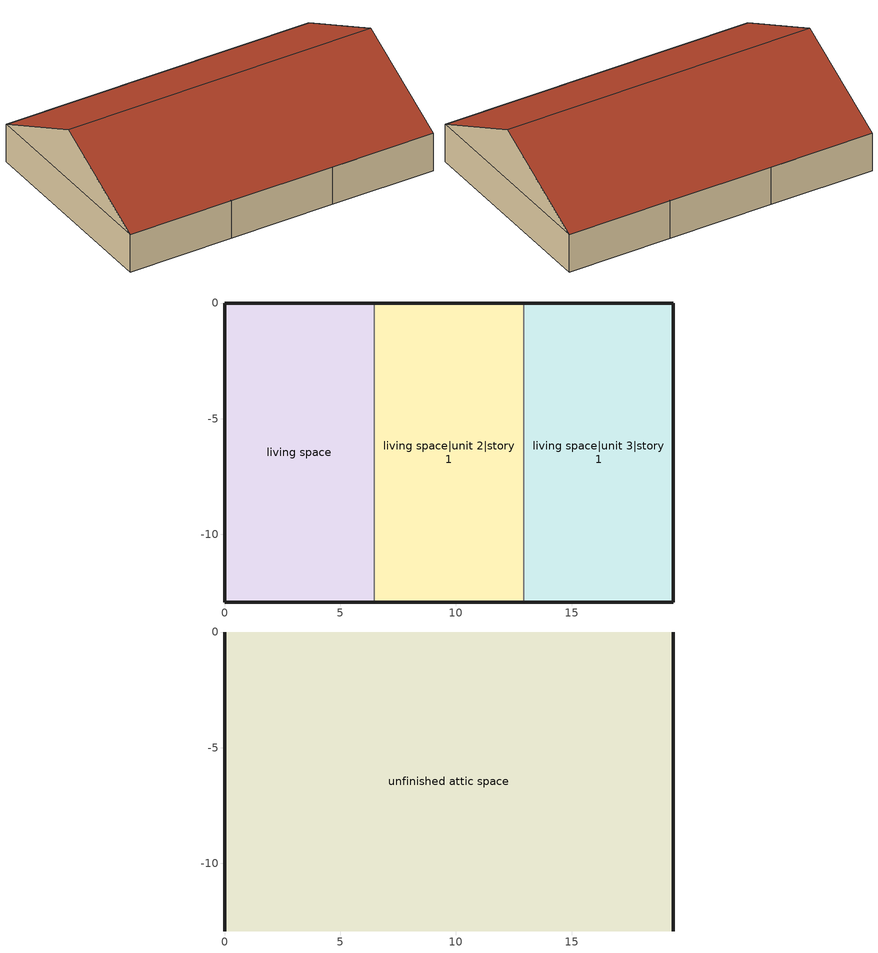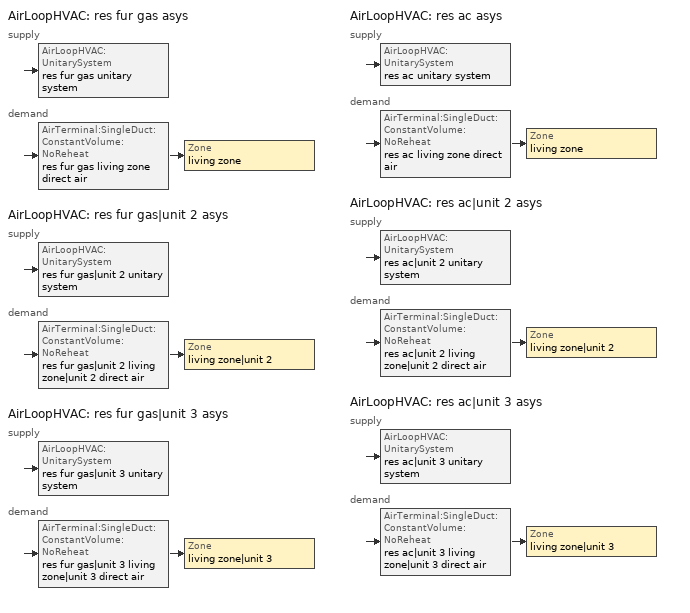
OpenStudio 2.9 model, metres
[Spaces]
living space
 floor foundation: 0,-12.93 0,0 6.47,0 6.47,-12.93 z0
 wall outside: 6.47,0 0,0 0,-12.93 6.47,-12.93 z0:2.44
 wall to living space|unit 2|story 1: 6.47,-12.93 6.47,0 z0:2.44
living space|unit 2|story 1
 floor foundation: 6.47,-12.93 6.47,0 12.93,0 12.93,-12.93 z0
 wall outside: 12.93,0 6.47,0 / 6.47,-12.93 12.93,-12.93 z0:2.44
 wall to living space|unit 3|story 1: 12.93,-12.93 12.93,0 z0:2.44
living space|unit 3|story 1
 floor foundation: 12.93,-12.93 12.93,0 19.4,0 19.4,-12.93 z0
 wall outside: 12.93,-12.93 19.4,-12.93 19.4,0 12.93,0 z0:2.44
unfinished attic space
 floor to living space: 6.47,0 6.47,-12.93 0,-12.93 0,0 z2.44
 floor to living space|unit 3|story 1: 19.4,0 19.4,-12.93 12.93,-12.93 12.93,0 z2.44
 floor to living space|unit 2|story 1: 12.93,0 12.93,-12.93 6.47,-12.93 6.47,0 z2.44
 wall outside: 0,-6.47,5.67 0,0,2.44 0,-12.93,2.44; 19.4,-6.47,5.67 19.4,-12.93,2.44 19.4,0,2.44
 roof outside: 0,-6.47,5.67 19.4,-6.47,5.67 19.4,0,2.44 0,0,2.44; 19.4,-6.47,5.67 0,-6.47,5.67 0,-12.93,2.44 19.4,-12.93,2.44
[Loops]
AirLoopHVAC 'res fur gas asys'
 supply: AirLoopHVAC:UnitarySystem 'res fur gas unitary system'
 demand: AirTerminal:SingleDuct:ConstantVolume:NoReheat 'res fur gas living zone direct air' > Zone 'living zone'
AirLoopHVAC 'res fur gas|unit 2 asys'
 supply: AirLoopHVAC:UnitarySystem 'res fur gas|unit 2 unitary system'
 demand: AirTerminal:SingleDuct:ConstantVolume:NoReheat 'res fur gas|unit 2 living zone|unit 2 direct air' > Zone 'living zone|unit 2'
AirLoopHVAC 'res fur gas|unit 3 asys'
 supply: AirLoopHVAC:UnitarySystem 'res fur gas|unit 3 unitary system'
 demand: AirTerminal:SingleDuct:ConstantVolume:NoReheat 'res fur gas|unit 3 living zone|unit 3 direct air' > Zone 'living zone|unit 3'
AirLoopHVAC 'res ac asys'
 supply: AirLoopHVAC:UnitarySystem 'res ac unitary system'
 demand: AirTerminal:SingleDuct:ConstantVolume:NoReheat 'res ac living zone direct air' > Zone 'living zone'
AirLoopHVAC 'res ac|unit 2 asys'
 supply: AirLoopHVAC:UnitarySystem 'res ac|unit 2 unitary system'
 demand: AirTerminal:SingleDuct:ConstantVolume:NoReheat 'res ac|unit 2 living zone|unit 2 direct air' > Zone 'living zone|unit 2'
AirLoopHVAC 'res ac|unit 3 asys'
 supply: AirLoopHVAC:UnitarySystem 'res ac|unit 3 unitary system'
 demand: AirTerminal:SingleDuct:ConstantVolume:NoReheat 'res ac|unit 3 living zone|unit 3 direct air' > Zone 'living zone|unit 3'
[Site]
Denver Intl Ap_CO_USA: Latitude {deg}=39.83; Longitude {deg}=-104.65; Time Zone {hr}=-7; Elevation {m}=1650
[ClimateZones]
Climate Zone Institution Name 2=Building America; Climate Zone Document Year 2=0; Climate Zone Value 2=Cold
[Site:WaterMainsTemperature]
Calculation Method=Correlation; Annual Average Outdoor Air Temperature {C}=10.8753; Maximum Difference In Monthly Average Outdoor Air Temperatures {deltaC}=23.1524
[Site:GroundTemperature:Deep]
10.8753, 10.8753, 10.8753, 10.8753, 10.8753, 10.8753, 10.8753, 10.8753, 10.8753, 10.8753, 10.8753, 10.8753
[Building]
Building 1: North Axis {deg}=0; Standards Number of Stories=1; Standards Number of Above Ground Stories=1; Standards Building Type=singlefamilyattached; Standards Number of Living Units=3
[ThermalZone] Use Ideal Air Loads=No
Name | Thermostat
living zone | living zone temperature setpoint
living zone|unit 2 | living zone|unit 2 temperature setpoint
living zone|unit 3 | living zone|unit 3 temperature setpoint
unfinished attic zone
[Sizing:Zone] Zone Cooling Design Supply Air Temperature Input Method=SupplyAirTemperature; Zone Cooling Design Supply Air Temperature {C}=14; Zone Cooling Design Supply Air Temperature Difference {deltaC}=11.11; Zone Heating Design Supply Air Temperature Input Method=SupplyAirTemperature; Zone Heating Design Supply Air Temperature {C}=40; Zone Heating Design Supply Air Temperature Difference {deltaC}=11.11; Zone Cooling Design Supply Air Humidity Ratio {kg-H2O/kg-air}=0.0085; Zone Heating Design Supply Air Humidity Ratio {kg-H2O/kg-air}=0.008; Cooling Design Air Flow Method=DesignDay; Heating Design Air Flow Method=DesignDay; Account for Dedicated Outdoor Air System=No; Dedicated Outdoor Air System Control Strategy=NeutralSupplyAir; Dedicated Outdoor Air Low Setpoint Temperature for Design {C}=autosize; Dedicated Outdoor Air High Setpoint Temperature for Design {C}=autosize
living zone; living zone|unit 2; living zone|unit 3; unfinished attic zone
[Zone equipment]
living zone: res fur gas living zone direct air, res ac living zone direct air
living zone|unit 2: res fur gas|unit 2 living zone|unit 2 direct air, res ac|unit 2 living zone|unit 2 direct air
living zone|unit 3: res fur gas|unit 3 living zone|unit 3 direct air, res ac|unit 3 living zone|unit 3 direct air
[Space]
Name | Space Type | Thermal Zone | Building Unit
living space | Space Type 1 | living zone | unit 1
living space|unit 2|story 1 | Space Type 1 | living zone|unit 2 | unit 2
living space|unit 3|story 1 | Space Type 1 | living zone|unit 3 | unit 3
unfinished attic space | Space Type 2 | unfinished attic zone
[SpaceType]
Name | Standards Space Type
Space Type 1 | living
Space Type 2 | unfinished attic
[BuildingUnit] Building Unit Type=Residential
unit 1; unit 2; unit 3
[External:File]
8760.csv: File=8760.csv
[People:Definition] Number of People Calculation Method=People; Number of People {people}=3.39; Fraction Radiant=0.319734; Sensible Heat Fraction=0.573; Carbon Dioxide Generation Rate {m3/s-W}=0; Enable ASHRAE 55 Comfort Warnings=No; Mean Radiant Temperature Calculation Type=ZoneAveraged
res occupants|living space; res occupants|unit 2|living space|unit 2|story 1; res occupants|unit 3|living space|unit 3|story 1
[People] Number of People Schedule=occupants; Activity Level Schedule=Schedule Ruleset 1; Multiplier=1
Name | People Definition | Space or SpaceType
res occupants|living space | res occupants|living space | living space
res occupants|unit 2|living space|unit 2|story 1 | res occupants|unit 2|living space|unit 2|story 1 | living space|unit 2|story 1
res occupants|unit 3|living space|unit 3|story 1 | res occupants|unit 3|living space|unit 3|story 1 | living space|unit 3|story 1
[Coil:Heating:Gas] Availability Schedule=Always On Discrete; Gas Burner Efficiency=0.78; Nominal Capacity {W}=AutoSize; Parasitic Electric Load {W}=76; Parasitic Gas Load {W}=0; Fuel Type=NaturalGas
res fur gas heating coil; res fur gas|unit 2 heating coil; res fur gas|unit 3 heating coil
[Fan:OnOff] Availability Schedule=Always On Discrete; Fan Total Efficiency=0.75; Pressure Rise {Pa}=794.58; Maximum Flow Rate {m3/s}=autosize; Motor Efficiency=1; Motor In Airstream Fraction=1
Name | Fan Power Ratio Function of Speed Ratio Curve | Fan Efficiency Ratio Function of Speed Ratio Curve
res fur gas htg supply fan | Fan On Off Power Curve | Fan On Off Efficiency Curve
res fur gas|unit 2 htg supply fan | Fan On Off Power Curve 1 | Fan On Off Efficiency Curve 1
res fur gas|unit 3 htg supply fan | Fan On Off Power Curve 2 | Fan On Off Efficiency Curve 2
res ac clg supply fan | Fan On Off Power Curve 3 | Fan On Off Efficiency Curve 3
res ac|unit 2 clg supply fan | Fan On Off Power Curve 4 | Fan On Off Efficiency Curve 4
res ac|unit 3 clg supply fan | Fan On Off Power Curve 5 | Fan On Off Efficiency Curve 5
[AirLoopHVAC:UnitarySystem] Control Type=Load; Dehumidification Control Type=None; Availability Schedule=Always On Discrete; Fan Placement=BlowThrough; Supply Air Fan Operating Mode Schedule=Always Off Discrete; DX Heating Coil Sizing Ratio=1; Use DOAS DX Cooling Coil=No; DOAS DX Cooling Coil Leaving Minimum Air Temperature {C}=2; Latent Load Control=SensibleOnlyLoadControl; Supply Air Flow Rate When No Cooling or Heating is Required {m3/s}=0; Maximum Supply Air Temperature {C}=48.8889; Maximum Outdoor Dry-Bulb Temperature for Supplemental Heater Operation {C}=21; Maximum Cycling Rate {cycles/hr}=2.5; Heat Pump Time Constant {s}=60; Fraction of On-Cycle Power Use=0.01; Heat Pump Fan Delay Time {s}=60; Ancilliary On-Cycle Electric Power {W}=0; Ancilliary Off-Cycle Electric Power {W}=0
Name | Controlling Zone or Thermostat Location | Supply Fan | Heating Coil | Supply Air Flow Rate During Cooling Operation {m3/s} | Supply Air Flow Rate During Heating Operation {m3/s} | Cooling Coil
res fur gas unitary system | living zone | res fur gas htg supply fan | res fur gas heating coil | 0 | Autosize
res fur gas|unit 2 unitary system | living zone|unit 2 | res fur gas|unit 2 htg supply fan | res fur gas|unit 2 heating coil | 0 | Autosize
res fur gas|unit 3 unitary system | living zone|unit 3 | res fur gas|unit 3 htg supply fan | res fur gas|unit 3 heating coil | 0 | Autosize
res ac unitary system | living zone | res ac clg supply fan |  | Autosize | 0 | res ac cooling coil
res ac|unit 2 unitary system | living zone|unit 2 | res ac|unit 2 clg supply fan |  | Autosize | 0 | res ac|unit 2 cooling coil
res ac|unit 3 unitary system | living zone|unit 3 | res ac|unit 3 clg supply fan |  | Autosize | 0 | res ac|unit 3 cooling coil
[AirLoopHVAC] Availability Schedule=Always On Discrete; Design Supply Air Flow Rate {m3/s}=AutoSize
res fur gas asys; res fur gas|unit 2 asys; res fur gas|unit 3 asys; res ac asys; res ac|unit 2 asys; res ac|unit 3 asys
[Sizing:System] Type of Load to Size On=Sensible; Design Outdoor Air Flow Rate {m3/s}=Autosize; Central Heating Maximum System Air Flow Ratio=0.3; Preheat Design Temperature {C}=7; Preheat Design Humidity Ratio {kg-H2O/kg-Air}=0.008; Precool Design Temperature {C}=12.8; Precool Design Humidity Ratio {kg-H2O/kg-Air}=0.008; Central Cooling Design Supply Air Temperature {C}=12.8; Central Heating Design Supply Air Temperature {C}=16.7; Sizing Option=NonCoincident; 100% Outdoor Air in Cooling=Yes; 100% Outdoor Air in Heating=Yes; Central Cooling Design Supply Air Humidity Ratio {kg-H2O/kg-Air}=0.0085; Central Heating Design Supply Air Humidity Ratio {kg-H2O/kg-Air}=0.008; Cooling Design Air Flow Method=DesignDay; Cooling Design Air Flow Rate {m3/s}=0; Heating Design Air Flow Method=DesignDay; Heating Design Air Flow Rate {m3/s}=0; System Outdoor Air Method=ZoneSum; Zone Maximum Outdoor Air Fraction=1; Cooling Supply Air Flow Rate Per Floor Area {m3/s-m2}=0.00996765; Cooling Fraction of Autosized Cooling Supply Air Flow Rate=1; Cooling Supply Air Flow Rate Per Unit Cooling Capacity {m3/s-W}=3.94755e-05; Heating Supply Air Flow Rate Per Floor Area {m3/s-m2}=0.00996765; Heating Fraction of Autosized Heating Supply Air Flow Rate=1; Heating Fraction of Autosized Cooling Supply Air Flow Rate=1; Heating Supply Air Flow Rate Per Unit Heating Capacity {m3/s-W}=3.15882e-05; Cooling Design Capacity Method=CoolingDesignCapacity; Cooling Design Capacity {W}=autosize; Cooling Design Capacity Per Floor Area {W/m2}=234.7; Fraction of Autosized Cooling Design Capacity=1; Heating Design Capacity Method=HeatingDesignCapacity; Heating Design Capacity {W}=autosize; Heating Design Capacity Per Floor Area {W/m2}=157; Fraction of Autosized Heating Design Capacity=1; Central Cooling Capacity Control Method=OnOff
res fur gas asys; res fur gas|unit 2 asys; res fur gas|unit 3 asys; res ac asys; res ac|unit 2 asys; res ac|unit 3 asys
[AirTerminal:SingleDuct:ConstantVolume:NoReheat] Availability Schedule=Always On Discrete; Maximum Air Flow Rate {m3/s}=AutoSize
res fur gas living zone direct air; res fur gas|unit 2 living zone|unit 2 direct air; res fur gas|unit 3 living zone|unit 3 direct air; res ac living zone direct air; res ac|unit 2 living zone|unit 2 direct air; res ac|unit 3 living zone|unit 3 direct air
[Coil:Cooling:DX:SingleSpeed] Availability Schedule=Always On Discrete; Rated Total Cooling Capacity {W}=autosize; Rated Sensible Heat Ratio=0.740403; Rated COP {W/W}=3.95054; Rated Air Flow Rate {m3/s}=autosize; Rated Evaporator Fan Power Per Volume Flow Rate {W/(m3/s)}=773.391; Nominal Time for Condensate Removal to Begin {s}=1000; Ratio of Initial Moisture Evaporation Rate and Steady State Latent Capacity=1.5; Maximum Cycling Rate {cycles/hr}=3; Latent Capacity Time Constant {s}=45; Condenser Type=AirCooled; Evaporative Condenser Effectiveness=0; Evaporative Condenser Air Flow Rate {m3/s}=Autosize; Evaporative Condenser Pump Rated Power Consumption {W}=Autosize; Crankcase Heater Capacity {W}=0; Maximum Outdoor Dry-Bulb Temperature for Crankcase Heater Operation {C}=12.7778; Basin Heater Capacity {W/K}=0; Basin Heater Setpoint Temperature {C}=10
Name | Total Cooling Capacity Function of Temperature Curve | Total Cooling Capacity Function of Flow Fraction Curve | Energy Input Ratio Function of Temperature Curve | Energy Input Ratio Function of Flow Fraction Curve | Part Load Fraction Correlation Curve
res ac cooling coil | Cool-Cap-fT1 | Cool-Cap-fFF1 | Cool-EIR-fT1 | Cool-EIR-fFF1 | Cool-PLF-fPLR1
res ac|unit 2 cooling coil | Cool-Cap-fT1 1 | Cool-Cap-fFF1 1 | Cool-EIR-fT1 1 | Cool-EIR-fFF1 1 | Cool-PLF-fPLR1 1
res ac|unit 3 cooling coil | Cool-Cap-fT1 2 | Cool-Cap-fFF1 2 | Cool-EIR-fT1 2 | Cool-EIR-fFF1 2 | Cool-PLF-fPLR1 2
[ThermostatSetpoint:DualSetpoint] Heating Setpoint Temperature Schedule=res heating setpoint; Cooling Setpoint Temperature Schedule=res cooling setpoint
living zone|unit 2 temperature setpoint; living zone temperature setpoint; living zone|unit 3 temperature setpoint
[Schedule:File]
occupants: External File=8760.csv; Column Number=1; Rows to Skip at Top=1; Number of Hours of Data=8760; Minutes per Item=60
[Schedule:Ruleset]
Name | Default Day Schedule | Summer Design Day Schedule | Winter Design Day Schedule
Schedule Ruleset 1 | Schedule Day 3
res heating setpoint | Schedule Day 5 | res heating setpoint summer design | res heating setpoint winter design
res cooling setpoint | Schedule Day 6 | res cooling setpoint summer design | res cooling setpoint winter design
[Schedule:Day]
Schedule Day 3: 24, 0, 112.539
Schedule Day 5; Schedule Day 6: 24, 0, 0
res heating setpoint allday1; res heating setpoint allday2; res heating setpoint allday3; res heating setpoint allday4; res heating setpoint allday5; res heating setpoint allday6; res heating setpoint allday7; res heating setpoint allday8; res heating setpoint allday9; res heating setpoint allday10; res heating setpoint allday11; res heating setpoint allday12: 24, 0, 21.6667
res heating setpoint winter design; res cooling setpoint winter design: 24, 0, 21.1111
res heating setpoint summer design; res cooling setpoint summer design: 24, 0, 23.8889
res cooling setpoint allday1; res cooling setpoint allday2; res cooling setpoint allday3; res cooling setpoint allday4; res cooling setpoint allday5; res cooling setpoint allday6; res cooling setpoint allday7; res cooling setpoint allday8; res cooling setpoint allday9; res cooling setpoint allday10; res cooling setpoint allday11; res cooling setpoint allday12: 24, 0, 24.4444
[Schedule:Constant]
Name | Value
Always On Discrete | 1
Always Off Discrete | 0
[Curve:Exponent] Coefficient1 Constant=1; Coefficient2 Constant=0; Coefficient3 Constant=0; Minimum Value of x=0; Maximum Value of x=1
Fan On Off Power Curve; Fan On Off Power Curve 1; Fan On Off Power Curve 2; Fan On Off Power Curve 3; Fan On Off Power Curve 4; Fan On Off Power Curve 5
[Curve:Cubic] Coefficient1 Constant=1; Coefficient2 x=0; Coefficient3 x**2=0; Coefficient4 x**3=0; Minimum Value of x=0; Maximum Value of x=1
Fan On Off Efficiency Curve; Fan On Off Efficiency Curve 1; Fan On Off Efficiency Curve 2; Fan On Off Efficiency Curve 3; Fan On Off Efficiency Curve 4; Fan On Off Efficiency Curve 5
[Curve:Biquadratic] Minimum Value of x=13.88; Maximum Value of x=23.88; Minimum Value of y=18.33; Maximum Value of y=51.66
Name | Coefficient1 Constant | Coefficient2 x | Coefficient3 x**2 | Coefficient4 y | Coefficient5 y**2 | Coefficient6 x*y
Cool-Cap-fT1; Cool-Cap-fT1 1; Cool-Cap-fT1 2 | 1.5509 | -0.0750501 | 0.00309714 | 0.00240111 | -5.0544e-05 | -0.000427281
Cool-EIR-fT1; Cool-EIR-fT1 1; Cool-EIR-fT1 2 | -0.304283 | 0.118048 | -0.00342467 | -0.00626191 | 0.000695427 | -0.000469975
[Curve:Quadratic] Minimum Value of x=0
Name | Coefficient1 Constant | Coefficient2 x | Coefficient3 x**2 | Maximum Value of x | Minimum Curve Output | Maximum Curve Output
Cool-PLF-fPLR1; Cool-PLF-fPLR1 1; Cool-PLF-fPLR1 2 | 0.93 | 0.07 | 0 | 1 | 0.7 | 1
Cool-Cap-fFF1; Cool-Cap-fFF1 1; Cool-Cap-fFF1 2 | 0.718605 | 0.4101 | -0.128705 | 2 | 0 | 2
Cool-EIR-fFF1; Cool-EIR-fFF1 1; Cool-EIR-fFF1 2 | 1.323 | -0.477711 | 0.154712 | 2 | 0 | 2
[Schedule:Rule] Apply Sunday=Yes; Apply Monday=Yes; Apply Tuesday=Yes; Apply Wednesday=Yes; Apply Thursday=Yes; Apply Friday=Yes; Apply Saturday=Yes; Date Specification Type=DateRange; Start Day=1
Name | Schedule Ruleset | Rule Order | Day Schedule | Start Month | End Month | End Day
res heating setpoint allday rule1 | res heating setpoint | 11 | res heating setpoint allday1 | 1 | 1 | 31
res heating setpoint allday rule2 | res heating setpoint | 10 | res heating setpoint allday2 | 2 | 2 | 28
res heating setpoint allday rule3 | res heating setpoint | 9 | res heating setpoint allday3 | 3 | 3 | 31
res heating setpoint allday rule4 | res heating setpoint | 8 | res heating setpoint allday4 | 4 | 4 | 30
res heating setpoint allday rule5 | res heating setpoint | 7 | res heating setpoint allday5 | 5 | 5 | 31
res heating setpoint allday rule6 | res heating setpoint | 6 | res heating setpoint allday6 | 6 | 6 | 30
res heating setpoint allday rule7 | res heating setpoint | 5 | res heating setpoint allday7 | 7 | 7 | 31
res heating setpoint allday rule8 | res heating setpoint | 4 | res heating setpoint allday8 | 8 | 8 | 31
res heating setpoint allday rule9 | res heating setpoint | 3 | res heating setpoint allday9 | 9 | 9 | 30
res heating setpoint allday rule10 | res heating setpoint | 2 | res heating setpoint allday10 | 10 | 10 | 31
res heating setpoint allday rule11 | res heating setpoint | 1 | res heating setpoint allday11 | 11 | 11 | 30
res heating setpoint allday rule12 | res heating setpoint | 0 | res heating setpoint allday12 | 12 | 12 | 31
res cooling setpoint allday rule1 | res cooling setpoint | 11 | res cooling setpoint allday1 | 1 | 1 | 31
res cooling setpoint allday rule2 | res cooling setpoint | 10 | res cooling setpoint allday2 | 2 | 2 | 28
res cooling setpoint allday rule3 | res cooling setpoint | 9 | res cooling setpoint allday3 | 3 | 3 | 31
res cooling setpoint allday rule4 | res cooling setpoint | 8 | res cooling setpoint allday4 | 4 | 4 | 30
res cooling setpoint allday rule5 | res cooling setpoint | 7 | res cooling setpoint allday5 | 5 | 5 | 31
res cooling setpoint allday rule6 | res cooling setpoint | 6 | res cooling setpoint allday6 | 6 | 6 | 30
res cooling setpoint allday rule7 | res cooling setpoint | 5 | res cooling setpoint allday7 | 7 | 7 | 31
res cooling setpoint allday rule8 | res cooling setpoint | 4 | res cooling setpoint allday8 | 8 | 8 | 31
res cooling setpoint allday rule9 | res cooling setpoint | 3 | res cooling setpoint allday9 | 9 | 9 | 30
res cooling setpoint allday rule10 | res cooling setpoint | 2 | res cooling setpoint allday10 | 10 | 10 | 31
res cooling setpoint allday rule11 | res cooling setpoint | 1 | res cooling setpoint allday11 | 11 | 11 | 30
res cooling setpoint allday rule12 | res cooling setpoint | 0 | res cooling setpoint allday12 | 12 | 12 | 31
